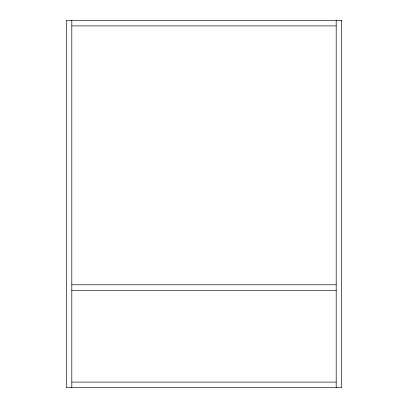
<?xml version="1.0" encoding="UTF-8"?>
<svg xmlns="http://www.w3.org/2000/svg" width="408" height="408" viewBox="0 0 408 408"><rect width="100%" height="100%" fill="white"/><g stroke="black" fill="none" stroke-linecap="round" stroke-linejoin="round"><path stroke-width="0.61" d="M71.808 25.908L336.192 25.908M71.808 284.784L336.192 284.784M71.808 290.292L336.192 290.292M71.808 382.092L336.192 382.092M336.192 20.4L336.192 387.6M71.808 20.4L71.808 387.6M341.7 20.4L66.3 20.4L66.3 387.6L341.7 387.6L341.7 20.4"/></g></svg>
